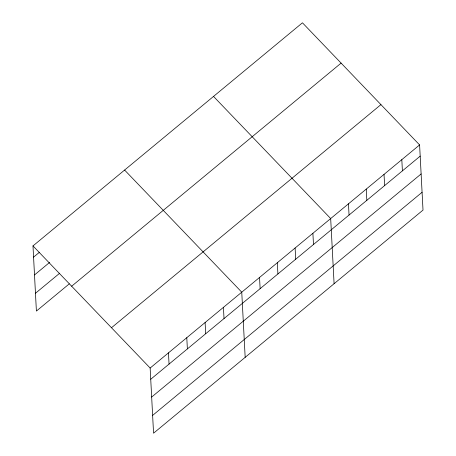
<?xml version="1.0" encoding="UTF-8"?>
<svg xmlns="http://www.w3.org/2000/svg" width="456" height="456" viewBox="0 0 456 456"><rect width="100%" height="100%" fill="white"/><g stroke="black" fill="none" stroke-linecap="round" stroke-linejoin="round"><path stroke-width="0.68" d="M32.986 245.909L302.442 22.8L419.6 144.928L423.014 210.091L153.558 433.2L150.144 368.038L32.986 245.909L36.4 311.072L69.278 283.854M33.573 257.133L39.501 252.219M34.508 274.934L49.596 262.439M35.471 293.271L59.719 273.19M71.649 286.214L341.105 63.105M111.481 327.739L380.937 104.623M150.144 368.038L419.6 144.928M150.731 379.255L420.187 156.146M151.66 397.056L421.122 173.947M152.623 415.399L422.079 192.29M213.522 96.427L330.68 218.555L334.094 283.717M124.602 170.054L241.754 292.182L245.174 357.344M401.816 159.651L402.403 170.875M384.032 174.38L384.619 185.598M366.248 189.103L366.835 200.321M348.464 203.826L349.051 215.05M312.896 233.278L313.483 244.501M295.112 248.007L295.699 259.225M277.322 262.73L277.915 273.948M259.538 277.453L260.131 288.676M223.434 307.35L224.021 318.573M205.109 322.523L205.696 333.741M186.789 337.697L187.376 348.914M168.463 352.864L169.051 364.087"/></g></svg>
